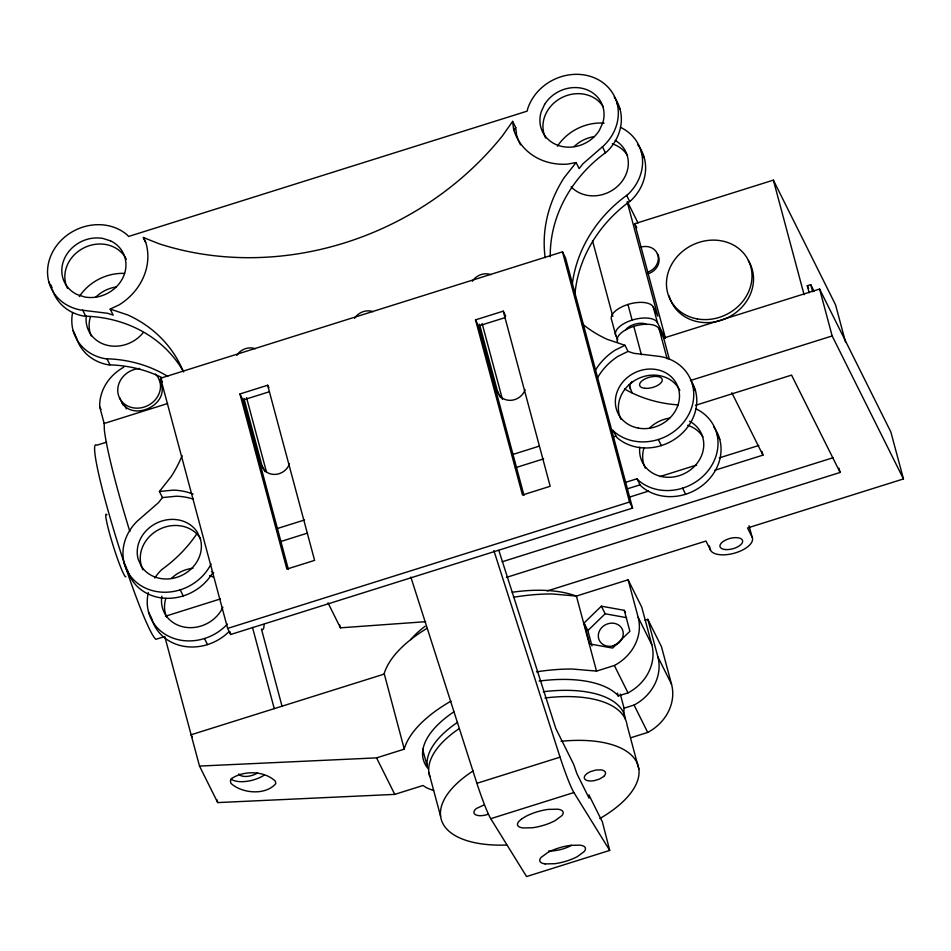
<?xml version="1.0" encoding="UTF-8"?>
<svg xmlns="http://www.w3.org/2000/svg" width="951" height="951" viewBox="0 0 951 951"><rect width="100%" height="100%" fill="white"/><g stroke="black" fill="none" stroke-linecap="round" stroke-linejoin="round"><path stroke-width="1.43" d="M164.773 636.504L199.508 766.078L376.572 757.876L404.282 749.15L384.192 673.581A124.094 56.965 -15 0 1 426.987 628.361M404.282 749.15L404.306 748.639A124.094 56.965 -15 0 1 451.012 701.113M623.737 715.211L624.058 708.198L620.266 694.028M512.66 121.371L502.473 135.803A295.048 261.002 -26.5 0 1 159.102 243.789L143.363 237.5L146.05 243.42A58.308 51.58 -26.5 0 1 118.934 304.986L110.161 309.063L113.193 315.15L107.653 313.295L80.787 310.014A47.372 41.903 -26.5 0 1 54.326 248.996A47.372 41.903 -26.5 0 1 127.434 235.135L128.563 236.478L527.234 111.112L527.532 109.317A47.372 41.903 -26.5 0 1 596.122 78.612A47.372 41.903 -26.5 0 1 603.944 145.503L582.88 163.845L579.135 168.6L576.104 162.514L567.557 164.131A58.308 51.58 -26.5 0 1 513.516 128.73L512.66 121.371L515.692 127.458L516.548 134.804A58.308 51.58 -26.5 0 0 520.554 144.849M513.992 129.859L515.692 127.458M193.398 499.204A58.308 51.58 -26.5 0 0 176.268 496.22L162.455 497.575L158.413 502.722L137.348 521.065A47.372 41.903 -26.5 0 0 142.008 586.291A47.372 41.903 -26.5 0 0 211.027 564.038M162.455 497.575L159.423 491.489L171.192 476.546A131 115.879 -26.5 0 0 182.116 455.648M576.104 162.514L564.038 177.861A131 115.879 -26.5 0 0 545.173 257.65M624.272 610.328L629.895 631.286L612.599 648.083L589.691 643.922L584.069 622.976L601.365 606.179L624.272 610.328L625.544 612.86M591.986 645.943L587.861 630.572L605.157 613.775L626.638 617.674M550.26 256.782A131 115.879 -26.5 0 1 605.418 152.778L606.976 151.589A47.372 41.903 -26.5 0 0 614.168 96.99M572.181 285.336A131 115.879 -26.5 0 1 626.65 195.371L628.207 194.182A47.372 41.903 -26.5 0 0 620.397 127.291M574.725 297.045A131 115.879 -26.5 0 1 629.681 201.457L631.238 200.257A47.372 41.903 -26.5 0 0 637.61 144.564M613.181 645.931L616.403 644.089M691.127 380.721A47.372 41.903 -26.5 0 1 677.754 437.056A47.372 41.903 -26.5 0 1 616.89 437.519L612.717 430.09L613.859 431.433A47.372 41.903 -26.5 0 0 686.967 417.572A47.372 41.903 -26.5 0 0 660.493 356.542L633.639 353.273L628.017 351.394L624.985 345.308L615.095 350.158A58.308 51.58 -26.5 0 0 594.553 371.627M628.017 351.394L618.126 356.245A58.308 51.58 -26.5 0 0 597.585 377.713M665.415 337.997L634.793 223.711L773.377 180.131L835.56 304.855L845.534 342.098M160.6 378.225L562.493 251.837L565.524 257.923L632.57 508.107L230.677 634.495L227.646 628.409L160.6 378.225L162.419 381.874M129.871 531.55A124.094 10.247 72.5 0 1 104.36 430.102L104.17 423.48L167.59 403.545M267.659 385.238L314.603 560.377L286.881 569.09L239.949 393.964L267.659 385.238L268.883 387.675M503.257 311.155L550.189 486.282L522.479 495.007L475.536 319.869L503.257 311.155L505.682 316.029M106.607 442.156L96.788 445.234A102.042 8.428 72.5 0 0 115 534.153A102.042 8.428 72.5 0 0 155.881 639.31L164.309 636.659M239.949 393.964L242.981 400.038L269.311 391.764M475.536 319.869L478.567 325.955L504.898 317.682M809.182 292.789L807.304 285.776L810.763 284.682L814.032 291.244M617.556 342.015A21.861 10.033 -15 0 1 633.794 326.348A21.861 10.033 -15 0 1 659.138 328.939L663.679 338.069L819.596 289.045L890.873 432.027L903.45 478.935L747.545 527.96L752.098 537.089A21.861 10.033 -15 0 1 735.86 552.745A21.861 10.033 -15 0 1 710.516 550.165L705.975 541.036L547.229 590.951M690.426 380.519L832.161 335.953L903.45 478.935M277.633 528.423L304.486 519.983M512.256 454.649L539.11 446.197M695.407 405.352L791.565 375.11L840.102 472.457L506.372 577.412M280.711 541.535L307.565 533.095M515.383 467.737L543.651 458.846M612.931 437.068L615.749 436.176M165.45 616.224L220.406 598.94M625.675 482.323L636.992 478.769L638.121 480.1A47.372 41.903 -26.5 0 0 707.746 471.137A47.372 41.903 -26.5 0 0 695.823 408.752M659.887 476.582L696.631 465.027M719.241 457.918L758.815 445.472M627.303 488.85L640.023 484.855L641.164 486.187A47.372 41.903 -26.5 0 0 703.229 484.784A47.372 41.903 -26.5 0 0 713.868 427.13M628.682 497.361L648.463 491.132M714.89 470.246L762.94 455.137L761.917 451.345M227.646 628.409L629.538 502.021L632.57 508.107M502.187 561.768L833.088 457.716M513.504 597.276A124.094 56.965 -15 0 1 552.281 593.971L576.401 596.051L628.112 579.789L641.759 607.178L651.815 644.707A44.649 39.502 -26.5 0 1 628.005 692.875L618.221 695.954L617.888 695.383A103.861 47.669 -15 0 0 539.134 681.094M384.168 674.104L191.103 734.766L192.34 737.251M644.992 620.23L647.821 619.339L661.48 646.716L671.537 684.245A44.649 39.502 -26.5 0 1 647.714 732.425L630.596 737.81M536.483 671.858A124.094 56.965 -15 0 1 572.407 669.028L596.515 671.109L614.346 665.498A44.649 39.502 -26.5 0 0 638.169 617.318L628.112 579.789M624.058 708.198L634.067 705.048A44.649 39.502 -26.5 0 0 657.878 656.868L647.821 619.339M199.508 766.078L217.708 802.585L394.772 794.382L423.052 785.478L426.191 787.606A124.094 56.965 -15 0 0 433.632 790.507M476.891 783.315L560.044 757.162A47.288 3.911 72.5 0 0 573.893 792.54L609.722 850.408L526.569 876.56L490.74 818.68A47.288 3.911 72.5 0 1 476.891 783.315L410.832 577.055M483.655 805.152L476.427 808.469A10.936 5.017 -15 0 0 480.029 815.708L482.68 815.566A10.936 5.017 -15 0 0 488.172 814.199M490.74 818.68L573.893 792.54M159.423 491.489L173.237 490.134A58.308 51.58 -26.5 0 1 193.053 494.116M328 602.851L340.446 627.826L425.668 621.692M545.113 863.912L554.825 863.698A23.418 7.192 -15.9 0 0 577.352 856.613L584.116 851.644A24.298 7.465 -15.9 0 0 580.098 845.154L570.386 845.368A23.418 7.192 -15.9 0 0 547.871 852.453L541.095 857.422A24.298 7.465 -15.9 0 0 545.113 863.912M183.638 371.889A131 115.879 -26.5 0 0 85.733 316.207L83.819 316.101A47.372 41.903 -26.5 0 1 52.246 289.282M167.745 376.406A131 115.879 -26.5 0 0 106.964 358.789L105.062 358.693A47.372 41.903 -26.5 0 1 72.621 312.51M162.074 377.678A131 115.879 -26.5 0 0 109.995 364.875L108.093 364.768A47.372 41.903 -26.5 0 1 76.139 336.642M624.985 345.308L607.332 339.388A131 115.879 -26.5 0 1 581.988 323.613M110.161 309.063L127.898 315.007A131 115.879 -26.5 0 1 183.27 371.449M119.85 397.875C128.195 425.323 173.843 404.662 159.411 380.162M807.304 285.776L808.612 288.403M617.021 103.219L620.052 109.294M641.295 151.887L644.326 157.973M731.83 392.751L762.94 455.137M602.387 146.692L605.418 152.778M626.65 195.371L629.681 201.457M627.47 201.79L638.026 222.974M634.793 223.711L636.766 227.658M692.459 384.668L695.49 390.754M716.721 433.347L719.752 439.433M617.805 339.626L615.879 335.762L611.695 320.13A21.861 10.033 -15 0 1 627.933 304.463A21.861 10.033 -15 0 1 653.266 307.054L657.819 316.184L627.196 201.897M653.266 307.054L657.462 322.686L665.153 338.128M658.306 439.493L661.349 445.579M682.58 488.16L685.612 494.247M628.991 384.668L632.082 392.834M636.992 478.769L640.023 484.855M638.169 617.318L651.815 644.707M657.878 656.868L671.537 684.245M479.518 324.267L497.528 391.455L500.559 397.542M601.365 606.179L605.157 613.775M614.346 665.498L628.005 692.875M634.067 705.048L647.714 732.425M584.069 622.976L587.861 630.572M243.931 398.35L261.941 465.55L264.972 471.625M143.363 237.5L145.788 242.362M376.572 757.876L394.772 794.382M82.701 310.121L85.733 316.207M106.964 358.789L109.995 364.875M125.152 406.374L126.412 408.918M121.859 402.511L123.119 405.043M48.834 281.888L51.865 287.975A47.372 41.903 -26.5 0 1 51.259 285.3M73.096 330.568L75.533 335.43M123.773 367.193A44.649 39.502 -26.5 0 0 99.712 406.838L101.008 409.441M180.203 589.846L183.234 595.92M204.465 638.513L207.496 644.6M124.26 563.349L126.697 568.211M148.534 612.028L151.566 618.102A47.372 41.903 -26.5 0 0 228.561 632.07M498.823 550.344L555.8 728.502L573.726 764.461L576.924 773.757L589.049 798.103L588.895 794.881L602.375 821.914L609.722 850.408M493.866 550.581L560.044 757.162M819.596 289.045L832.161 335.953M810.763 284.682L812.641 291.695M773.377 180.131L804.082 294.703M838.96 468.189L840.102 472.457M749.043 525.713L752.098 537.089M663.679 338.069L669.397 359.395M659.138 328.939L667.138 358.8M709.375 545.898L710.516 550.165M627.933 304.463L632.118 320.095A21.861 10.033 -15 0 0 615.879 335.762M633.794 326.348L641.414 354.782M592.509 240.686L612.801 316.398M562.493 251.837L629.538 502.021M638.858 769.157L627.125 725.375A102.042 46.837 -15 0 0 544.982 698.01M617.461 693.124L618.221 695.954M576.401 596.051L596.515 671.109M482.145 323.566L502.449 399.337M478.567 325.955L523.977 495.388M422.613 749.15L427.213 766.304A102.042 46.837 -15 0 1 457.562 722.32M428.889 772.557L440.622 816.338M339.685 624.962L340.446 627.826M246.547 397.649L266.47 471.993M242.981 400.038L288.391 569.483M282.067 706.367L261.454 629.087A124.094 10.247 72.5 0 0 264.009 624.545M252.502 627.446L274.257 708.614M229.916 631.63L230.677 634.495M216.947 799.743L217.708 802.585M99.712 406.838L104.17 423.48M632.118 320.095A21.861 10.033 -15 0 1 657.462 322.686M625.853 329.807A11.662 5.349 -15 0 1 635.708 323.946A11.662 5.349 -15 0 1 646.751 324.6M211.895 574A47.372 41.903 -26.5 0 1 165.165 598.25A47.372 41.903 -26.5 0 1 127.303 569.435M67.509 288.355A32.798 29.017 -26.5 0 1 84.057 247.795A32.798 29.017 -26.5 0 1 126.305 259.266M545.624 138.014A32.798 29.017 -26.5 0 1 560.9 98.108A32.798 29.017 -26.5 0 1 603.184 106.702M621.051 419.474A32.798 29.017 -26.5 0 1 637.598 378.902A32.798 29.017 -26.5 0 1 679.846 390.374M142.947 569.815A32.798 29.017 -26.5 0 1 158.223 529.921A32.798 29.017 -26.5 0 1 200.506 538.516M289.473 463.672A14.574 12.898 -26.5 0 1 275.445 474.394A14.574 12.898 -26.5 0 1 261.941 465.55M236.811 355.353A14.574 12.898 -26.5 0 1 255.32 348.732M354.604 318.312A14.574 12.898 -26.5 0 1 373.113 311.69M525.071 389.577A14.574 12.898 -26.5 0 1 511.044 400.312A14.574 12.898 -26.5 0 1 497.528 391.455M472.397 281.258A14.574 12.898 -26.5 0 1 490.906 274.649M227.42 624.058A47.372 41.903 -26.5 0 1 171.905 637.705A47.372 41.903 -26.5 0 1 148.356 592.568M154.728 578.018A47.372 41.903 -26.5 0 1 161.622 569.732L163.18 568.543A131 115.879 -26.5 0 0 196.94 533.642M689.57 421.257A32.798 29.017 -26.5 0 1 700.828 457.265A32.798 29.017 -26.5 0 1 663.085 476.867A32.798 29.017 -26.5 0 1 639.797 447.101M649.557 428.033A32.798 29.017 -26.5 0 1 669.67 418.083M557.417 146.204A47.372 41.903 -26.5 0 1 604.087 123.107M79.302 296.557A47.372 41.903 -26.5 0 1 124.64 273.389M678.396 404.9A131 115.879 -26.5 0 1 624.522 388.959M615.285 140.439A32.798 29.017 -26.5 0 1 619.374 184.518A32.798 29.017 -26.5 0 1 571.182 186.836M574.131 146.573A32.798 29.017 -26.5 0 1 594.244 136.623M612.289 143.839A32.798 29.017 -26.5 0 1 627.458 155.382M645.325 468.142A32.798 29.017 -26.5 0 1 643.946 448.016M687.716 425.299A32.798 29.017 -26.5 0 1 702.884 436.842M143.114 332.767A32.798 29.017 -26.5 0 1 105.787 344.892A32.798 29.017 -26.5 0 1 86.256 315.994M96.015 296.926A32.798 29.017 -26.5 0 1 116.129 286.976M166.675 617.342A32.798 29.017 -26.5 0 1 165.831 598.357M209.6 575.64A32.798 29.017 -26.5 0 1 213.321 577.114M91.248 335.881A32.798 29.017 -26.5 0 1 90.404 316.909M222.903 607.213A32.798 29.017 -26.5 0 1 184.518 627.137A32.798 29.017 -26.5 0 1 161.872 596.146M171.453 578.386A32.798 29.017 -26.5 0 1 192.97 568.258M211.455 571.61A32.798 29.017 -26.5 0 1 213.713 572.942M571.587 845.32A23.692 10.877 -15 0 1 548.62 851.05M428.39 768.967A103.861 47.669 -15 0 1 453.829 711.859M257.602 772.937A11.662 5.349 -15 0 1 238.879 773.948M617.33 643.958A12.755 11.281 -26.5 0 1 598.488 637.848A12.755 11.281 -26.5 0 1 613.3 623.202A12.755 11.281 -26.5 0 1 621.193 640.13M620.563 640.998A12.755 11.281 -26.5 0 1 618.221 643.316M264.295 775.101A21.861 10.033 -15 0 1 231.057 779.142M630.133 388.923A21.861 10.033 -15 0 1 632.07 381.529M155.536 374.123A21.861 19.341 -26.5 0 1 148.534 405.197A21.861 19.341 -26.5 0 1 118.233 394.427A21.861 19.341 -26.5 0 1 139.642 368.477M561.019 741.304A102.042 46.837 -15 0 1 636.718 762.179A102.042 46.837 -15 0 1 599.819 818.549M506.681 845.023A102.042 46.837 -15 0 1 473.36 770.785M429.781 776.539A102.042 46.837 -15 0 1 459.238 728.573M543.306 691.757A102.042 46.837 -15 0 1 625.449 719.122M410.63 639.678A102.042 46.837 -15 0 1 425.133 626.245M512.209 592.259A102.042 46.837 -15 0 1 576.401 596.158M125.889 576.758A32.798 2.71 72.5 0 1 112.527 543.663A32.798 2.71 72.5 0 1 106.892 514.812M748.318 260.55A43.734 38.682 -26.5 0 1 722.154 319.976M720.81 320.428A43.734 38.682 -26.5 0 1 669.183 295.975M657.367 253.786A14.574 12.898 -26.5 0 1 648.202 273.745M640.736 247.201A14.574 12.898 -26.5 0 1 657.949 255.355A14.574 12.898 -26.5 0 1 647.441 272.224M544.602 104.408L541.214 111.79A32.798 29.017 -26.5 0 0 558.986 145.669A32.798 29.017 -26.5 0 0 599.368 130.346L602.756 122.952A32.798 29.017 -26.5 0 0 584.984 89.073A32.798 29.017 -26.5 0 0 544.602 104.408M231.557 778.56L230.427 780.866L230.855 783.255C241.827 793.598 265.709 795.654 275.802 783.588L275.374 781.199C264.39 770.69 243.979 770.251 231.557 778.56M521.576 818.989L518.83 821.462A24.298 7.465 -15.9 0 0 522.848 827.952L532.56 827.739A23.418 7.192 -15.9 0 0 555.087 820.654L561.851 815.685A24.298 7.465 -15.9 0 0 557.833 809.194L548.121 809.408A23.418 7.192 -15.9 0 0 525.606 816.493L521.576 818.989M603.683 776.468L599.499 779.083L594.078 780.688A10.936 5.017 -15 0 1 584.449 778.5A10.936 5.017 -15 0 1 590.333 771.677L595.742 770.06L600.937 769.87A10.936 5.017 -15 0 1 603.683 776.468M110.589 240.888L102.934 238.451A32.798 29.017 -26.5 0 0 64.549 258.375A32.798 29.017 -26.5 0 0 77.162 294.56L84.817 297.009A32.798 29.017 -26.5 0 0 123.202 277.086A32.798 29.017 -26.5 0 0 110.589 240.888M200.483 539.383L197.475 532.429A32.798 29.017 -26.5 0 0 157.759 522.563A32.798 29.017 -26.5 0 0 138.121 558.986L141.14 565.94A32.798 29.017 -26.5 0 0 180.856 575.807A32.798 29.017 -26.5 0 0 200.483 539.383M638.359 428.116A32.798 29.017 -26.5 0 0 678.598 389.03A32.798 29.017 -26.5 0 0 625.294 379.366A32.798 29.017 -26.5 0 0 638.359 428.116M644.79 388.293A11.662 5.349 -15 0 0 662.253 380.281A11.662 5.349 -15 0 0 645.705 378.593A11.662 5.349 -15 0 0 644.79 388.293M725.185 549.535A11.662 5.349 -15 0 0 742.648 541.511A11.662 5.349 -15 0 0 726.088 539.823A11.662 5.349 -15 0 0 725.185 549.535M697.166 318.894A43.734 38.682 -26.5 0 0 750.815 266.779A43.734 38.682 -26.5 0 0 679.739 253.893A43.734 38.682 -26.5 0 0 697.166 318.894"/></g></svg>
